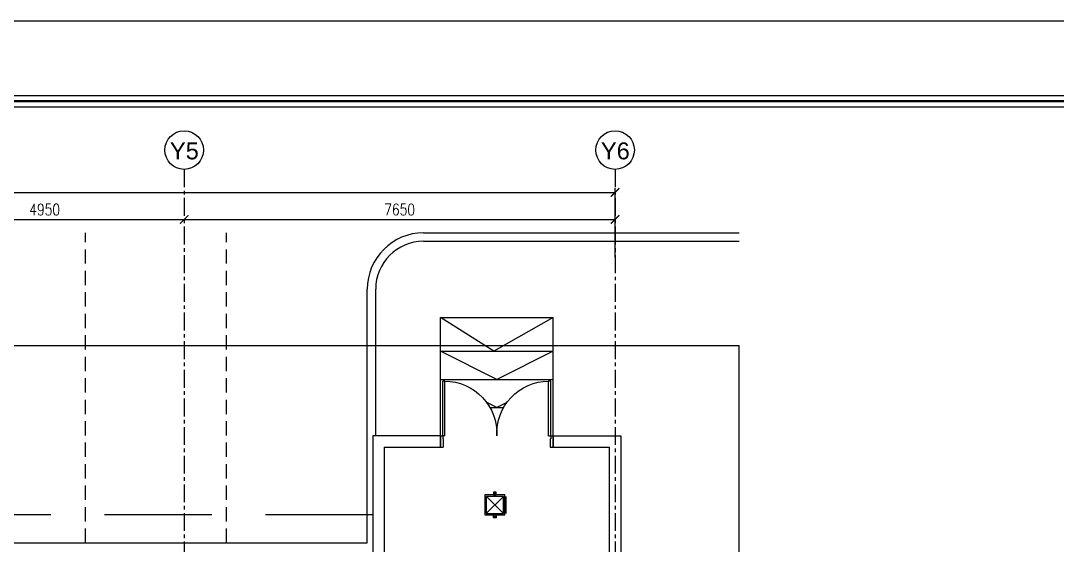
# Model space of a CAD drawing. Header units: millimetres. Extents: x -1288794 to 2153086, y -2701644 to -1335282.
# Drawn here: x 865916 to 884316, y -1473111 to -1463806 of the extents above; entities that cross this region are included whole.
import ezdxf
from ezdxf.enums import TextEntityAlignment as Align

# ---------------------------------------------------------------- set-up
doc = ezdxf.new("R2010")
doc.units = ezdxf.units.MM
doc.header["$LTSCALE"] = 100
doc.header["$PDMODE"] = 34
for name, pattern in [('CENTER', [50.8, 31.75, -6.35, 6.35, -6.35]), ('DASHED', [19.05, 12.7, -6.35]), ('DASHED2', [9.525, 6.35, -3.175]), ('HIDDEN', [9.525, 6.35, -3.175])]:
    doc.linetypes.add(name, pattern=pattern)
for name, color, linetype in [('A-ANNO-DIMS', 1, 'Continuous'), ('A-ANNO-SYMB', 33, 'Continuous'), ('A-ANNO-TEXT', 8, 'Continuous'), ('A-AREA', 8, 'CENTER'), ('A-CAR', 8, 'Continuous'), ('A-DOOR', 4, 'Continuous'), ('A-FLOR-OVHD', 4, 'DASHED2'), ('A-GRID', 253, 'CENTER'), ('A-WALL-FULL', 8, 'Continuous'), ('L-WALK', 8, 'Continuous'), ('LOGO LINE', 7, 'Continuous'), ('LOGO1LINE', 7, 'Continuous'), ('RET', 1, 'Continuous'), ('sduct', 5, 'Continuous'), ('SUPPORT', 30, 'Continuous')]:
    doc.layers.add(name, color=color, linetype=linetype)
doc.styles.add('ROMANS', font='romans.shx', dxfattribs={"width": 0.8})
doc.styles.add('SANSSERIF', font='sas_____.pfb')
doc.dimstyles.new('100 of DIM2', dxfattribs={"dimscale": 0, "dimtxt": 200, "dimasz": 150, "dimexe": 75, "dimexo": 200, "dimgap": 75, "dimtad": 1, "dimdec": 0, "dimrnd": 5, "dimzin": 0, "dimdsep": 46, "dimtxsty": 'ROMANS', "dimblk": 'ARCHTICK', "dimcen": 100, "dimclrd": 94, "dimclre": 94, "dimclrt": 2, "dimadec": 0, "dimazin": 0, "dimtfac": 1, "dimtdec": 0, "dimtofl": 0, "dimtmove": 2, "dimatfit": 3, "dimldrblk": 'OPEN90', "dimfxl": 75, "dimtolj": 1, "dimtzin": 0, "dimarcsym": 0})

# ---------------------------------------------------------------- blocks, each defined once
blk = doc.blocks.new('_ArchTick')
at = {"color": 0, "linetype": 'ByBlock', "const_width": 0.15}
blk.add_lwpolyline([(-0.5, -0.5), (0.5, 0.5)], dxfattribs=at)
blk = doc.blocks.new('*D521')
at = {"layer": 'A-ANNO-DIMS', "color": 94, "lineweight": -2, "ltscale": 3, "transparency": 16777216}
for p, q in [((868817, -1467131), (868817, -1467256)), ((876467, -1467131), (876467, -1467256)), ((868817, -1467331), (876467, -1467331))]:
    blk.add_line(p, q, dxfattribs=at)
at = {"layer": 'Defpoints', "color": 0, "ltscale": 3, "transparency": 16777216}
for p in [(868817, -1467331), (876467, -1467331), (876467, -1467331)]:
    blk.add_point(p, dxfattribs=at)
at = {"layer": 'A-ANNO-DIMS', "color": 94, "lineweight": -2, "ltscale": 3, "transparency": 16777216, "xscale": 150, "yscale": 150, "zscale": 150, "rotation": 180}
blk.add_blockref('_ArchTick', (868817, -1467331), dxfattribs=at)
at = {"layer": 'A-ANNO-DIMS', "color": 94, "lineweight": -2, "ltscale": 3, "transparency": 16777216, "xscale": 150, "yscale": 150, "zscale": 150}
blk.add_blockref('_ArchTick', (876467, -1467331), dxfattribs=at)
at = {"layer": 'A-ANNO-DIMS', "color": 2, "ltscale": 3, "transparency": 16777216, "insert": (872642, -1467156), "char_height": 200, "attachment_point": 5, "style": 'ROMANS'}
blk.add_mtext('\\A1;7650', dxfattribs=at)
blk = doc.blocks.new('_Open90')
at = {"color": 0, "linetype": 'ByBlock', "lineweight": -2}
for p, q in [((0, 0), (-1, 0)), ((-0.5, 0.5), (0, 0)), ((0, 0), (-0.5, -0.5))]:
    blk.add_line(p, q, dxfattribs=at)
blk = doc.blocks.new('*D524')
at = {"layer": 'A-ANNO-DIMS', "color": 94, "lineweight": -2, "ltscale": 3, "transparency": 16777216}
for p, q in [((863867, -1467131), (863867, -1467256)), ((868817, -1467131), (868817, -1467256)), ((863867, -1467331), (868817, -1467331))]:
    blk.add_line(p, q, dxfattribs=at)
at = {"layer": 'Defpoints', "color": 0, "ltscale": 3, "transparency": 16777216}
for p in [(863867, -1467331), (868817, -1467331), (868817, -1467331)]:
    blk.add_point(p, dxfattribs=at)
at = {"layer": 'A-ANNO-DIMS', "color": 94, "lineweight": -2, "ltscale": 3, "transparency": 16777216, "xscale": 150, "yscale": 150, "zscale": 150, "rotation": 180}
blk.add_blockref('_ArchTick', (863867, -1467331), dxfattribs=at)
at = {"layer": 'A-ANNO-DIMS', "color": 94, "lineweight": -2, "ltscale": 3, "transparency": 16777216, "xscale": 150, "yscale": 150, "zscale": 150}
blk.add_blockref('_ArchTick', (868817, -1467331), dxfattribs=at)
at = {"layer": 'A-ANNO-DIMS', "color": 2, "ltscale": 3, "transparency": 16777216, "insert": (866342, -1467156), "char_height": 200, "attachment_point": 5, "style": 'ROMANS'}
blk.add_mtext('\\A1;4950', dxfattribs=at)
blk = doc.blocks.new('*D525')
at = {"layer": 'A-ANNO-DIMS', "color": 94, "lineweight": -2, "ltscale": 3, "transparency": 16777216}
for p, q in [((850967, -1468002), (850967, -1466776)), ((876467, -1468002), (876467, -1466776)), ((850967, -1466851), (876467, -1466851))]:
    blk.add_line(p, q, dxfattribs=at)
at = {"layer": 'Defpoints', "color": 0, "ltscale": 3, "transparency": 16777216}
for p in [(876467, -1466851), (850967, -1468202), (876467, -1468202)]:
    blk.add_point(p, dxfattribs=at)
at = {"layer": 'A-ANNO-DIMS', "color": 94, "lineweight": -2, "ltscale": 3, "transparency": 16777216, "xscale": 150, "yscale": 150, "zscale": 150, "rotation": 180}
blk.add_blockref('_ArchTick', (850967, -1466851), dxfattribs=at)
at = {"layer": 'A-ANNO-DIMS', "color": 94, "lineweight": -2, "ltscale": 3, "transparency": 16777216, "xscale": 150, "yscale": 150, "zscale": 150}
blk.add_blockref('_ArchTick', (876467, -1466851), dxfattribs=at)
at = {"layer": 'A-ANNO-DIMS', "color": 2, "ltscale": 3, "transparency": 16777216, "insert": (863717, -1466676), "char_height": 200, "attachment_point": 5, "style": 'ROMANS'}
blk.add_mtext('\\A1;25500', dxfattribs=at)
blk = doc.blocks.new('D-200-DOUBLE')
for p, q in [((40, 200), (40, 1170)), ((40, 1170), (80, 1170)), ((80, 200), (80, 1170)), ((1920, 200), (1920, 1170)), ((1920, 1170), (1960, 1170)), ((1960, 200), (1960, 1170)), ((80, 200), (0, 200)), ((0, 200), (0, 0)), ((40, 200), (40, 148)), ((1920, 200), (1960, 200)), ((2000, 200), (1960, 200)), ((1960, 200), (1960, 148)), ((2000, 200), (2000, 0)), ((50, 0), (0, 0)), ((40, 148), (50, 148)), ((50, 148), (50, 0)), ((1950, 148), (1950, 0)), ((1960, 148), (1950, 148)), ((2000, 0), (1950, 0))]:
    blk.add_line(p, q)
at = {"linetype": 'Continuous'}
for centre, start, end in [((73, 242), 357.4314, 89.5378), ((1927, 242), 90.4622, 182.5686)]:
    blk.add_arc(centre, 928, start, end, dxfattribs=at)
blk = doc.blocks.new('A$C36FC6C1E')
at = {"layer": 'RET', "color": 0, "linetype": 'HIDDEN', "ltscale": 0.8}
blk.add_line((377.4, 377.4), (77.4, 77.4), dxfattribs=at)
blk.add_lwpolyline([(379.8, 379.8), (379.8, 75), (75, 75), (75, 379.8)], close=True, dxfattribs=at)
at = {"layer": 'sduct'}
blk.add_lwpolyline([(404.8, 404.8), (404.8, 50), (50, 50), (50, 404.8)], close=True, dxfattribs=at)
blk.add_lwpolyline([(427.4, 377.4), (427.4, 77.4)], dxfattribs=at)
at = {"layer": 'SUPPORT', "ltscale": 0.5}
for points in [[(202.4, 404.8), (252.4, 404.8), (252.4, 454.8), (202.4, 454.8)], [(202.4, 50), (252.4, 50), (252.4, 0), (202.4, 0)]]:
    blk.add_lwpolyline(points, close=True, dxfattribs=at)
for centre in [(227.4, 429.8), (227.4, 25)]:
    blk.add_circle(centre, 6, dxfattribs=at)

msp = doc.modelspace()

# ---------------------------------------------------------------- linework, layer by layer
at = {"layer": 'A-ANNO-SYMB', "ltscale": 3}
for centre in [(868816.9, -1466100.5), (876466.9, -1466100.5)]:
    msp.add_circle(centre, 342.2, dxfattribs=at)
at = {"layer": 'A-AREA', "ltscale": 15}
for p in [(846566.9, -1469568.6), (878666.9, -1512568.6)]:
    msp.add_line(p, (878666.9, -1469568.6), dxfattribs=at)
at = {"layer": 'A-CAR', "ltscale": 3}
for p, q in [((873366.9, -1471168.6), (873366.9, -1469068.6)), ((873366.9, -1469068.6), (875366.9, -1469068.6)), ((874316, -1469668.6), (873366.9, -1469068.6)), ((875366.9, -1469068.6), (874316, -1469668.6)), ((875366.9, -1471168.6), (875366.9, -1469068.6)), ((873366.9, -1469668.6), (875366.9, -1469668.6)), ((874366.9, -1470168.6), (873366.9, -1469668.6)), ((875366.9, -1469668.6), (874366.9, -1470168.6)), ((873366.9, -1470168.6), (875366.9, -1470168.6)), ((874366.9, -1470668.6), (874189.5, -1470579.9)), ((874544.2, -1470579.9), (874366.9, -1470668.6)), ((874246.7, -1470668.6), (874487, -1470668.6))]:
    msp.add_line(p, q, dxfattribs=at)
at = {"layer": 'A-FLOR-OVHD', "ltscale": 3}
msp.add_lwpolyline([(872166.9, -1472568.6), (863766.9, -1472568.6), (863766.9, -1473868.6), (862466.9, -1473868.6), (862466.9, -1472568.6), (858166.9, -1472568.6), (858166.9, -1472968.6), (856466.9, -1472968.6), (856466.9, -1472568.6), (849566.9, -1472568.6), (849566.9, -1482218.6), (848566.9, -1482218.6), (848566.9, -1486718.6)], dxfattribs=at)
at = {"layer": 'A-GRID', "ltscale": 0.1}
for p, q in [((868816.9, -1466442.6), (868816.9, -1514577)), ((876466.9, -1466442.6), (876466.9, -1514577))]:
    msp.add_line(p, q, dxfattribs=at)
at = {"layer": 'A-WALL-FULL', "ltscale": 3}
for p, q in [((873366.9, -1471168.6), (872166.9, -1471168.6)), ((872166.9, -1471168.6), (872166.9, -1473868.6)), ((873366.9, -1471368.6), (873366.9, -1471168.6)), ((875366.9, -1471168.6), (876566.9, -1471168.6)), ((875366.9, -1471368.6), (875366.9, -1471168.6)), ((876566.9, -1471168.6), (876566.9, -1474068.6)), ((872366.9, -1471368.6), (873366.9, -1471368.6)), ((875366.9, -1471368.6), (876366.9, -1471368.6))]:
    msp.add_line(p, q, dxfattribs=at)
msp.add_lwpolyline([(872366.9, -1471368.6), (872366.9, -1473868.6), (876366.9, -1473868.6), (876366.9, -1473868.6), (876366.9, -1471368.6)], dxfattribs=at)
at = {"layer": 'L-WALK', "linetype": 'DASHED', "ltscale": 0.2}
for p, q in [((867066.9, -1473068.6), (867066.9, -1467568.6)), ((869566.9, -1473068.6), (869566.9, -1467568.6))]:
    msp.add_line(p, q, dxfattribs=at)
at = {"layer": 'L-WALK', "ltscale": 15}
for p, q in [((873066.9, -1467568.6), (878666.9, -1467568.6)), ((873066.9, -1467718.6), (878666.9, -1467718.6))]:
    msp.add_line(p, q, dxfattribs=at)
at = {"layer": 'L-WALK', "ltscale": 3}
for p, q in [((872066.9, -1473068.6), (872066.9, -1468568.6)), ((872216.9, -1471168.6), (872216.9, -1468568.6)), ((849566.9, -1473068.6), (872066.9, -1473068.6))]:
    msp.add_line(p, q, dxfattribs=at)
at = {"layer": 'L-WALK', "ltscale": 15}
for radius in [1000, 850]:
    msp.add_arc((873066.9, -1468568.6), radius, 90, 180, dxfattribs=at)
at = {"layer": 'LOGO LINE'}
msp.add_lwpolyline([(905103, -1519493.9), (826345, -1519493.9), (826345, -1463806.4), (905103, -1463806.4)], close=True, dxfattribs=at)
at = {"layer": 'LOGO1LINE'}
for points in [[(903777.1, -1518168), (827670.9, -1518168), (827670.9, -1465132.3), (903777.1, -1465132.3)], [(893468.4, -1517969.1), (827869.8, -1517969.1), (827869.8, -1465331.1), (893468.4, -1465331.1)]]:
    msp.add_lwpolyline(points, close=True, dxfattribs=at)
at = {"layer": 'LOGO1LINE', "const_width": 39.8}
msp.add_lwpolyline([(903677.7, -1518068.5), (827770.3, -1518068.5), (827770.3, -1465231.7), (903677.7, -1465231.7)], close=True, dxfattribs=at)
at = {"layer": 'RET', "color": 0, "linetype": 'HIDDEN', "ltscale": 0.8}
msp.add_line((874485.6, -1472243.5), (874180.8, -1472548.3), dxfattribs=at)

# ---------------------------------------------------------------- block references
at = {"layer": 'A-DOOR', "ltscale": 3, "xscale": -1}
msp.add_blockref('D-200-DOUBLE', (875366.9, -1471368.6), dxfattribs=at)
at = {"layer": 'RET', "color": 0, "xscale": -1, "rotation": 180}
msp.add_blockref('A$C36FC6C1E', (874105.8, -1472168.5), dxfattribs=at)

# ---------------------------------------------------------------- texts
at = {"layer": 'A-ANNO-TEXT', "style": 'SANSSERIF'}
for s, p in [('Y5', (868821.5, -1466265)), ('Y6', (876471.5, -1466265))]:
    msp.add_text(s, height=300, dxfattribs=at).set_placement(p, align=Align.CENTER)

# ---------------------------------------------------------------- dimensions: what is measured, and where the dimension line sits
at = {"layer": 'A-ANNO-DIMS', "ltscale": 3}
for base, p1, p2, picture, middle in [((876466.9, -1466851.3), (850966.9, -1468201.9), (876466.9, -1468201.9), '*D525', (863716.9, -1466676.3)), ((868816.9, -1467331.4), (863866.9, -1467331.4), (868816.9, -1467331.4), '*D524', (866341.9, -1467156.4)), ((876466.9, -1467331.4), (868816.9, -1467331.4), (876466.9, -1467331.4), '*D521', (872641.9, -1467156.4))]:
    dim = msp.add_linear_dim(base=base, p1=p1, p2=p2, dimstyle='100 of DIM2', override={"dimscale": 1}, dxfattribs=at)
    dim.commit()
    dim.dimension.update_dxf_attribs({"geometry": picture, "text_midpoint": middle})

doc.saveas('drawing.dxf')
